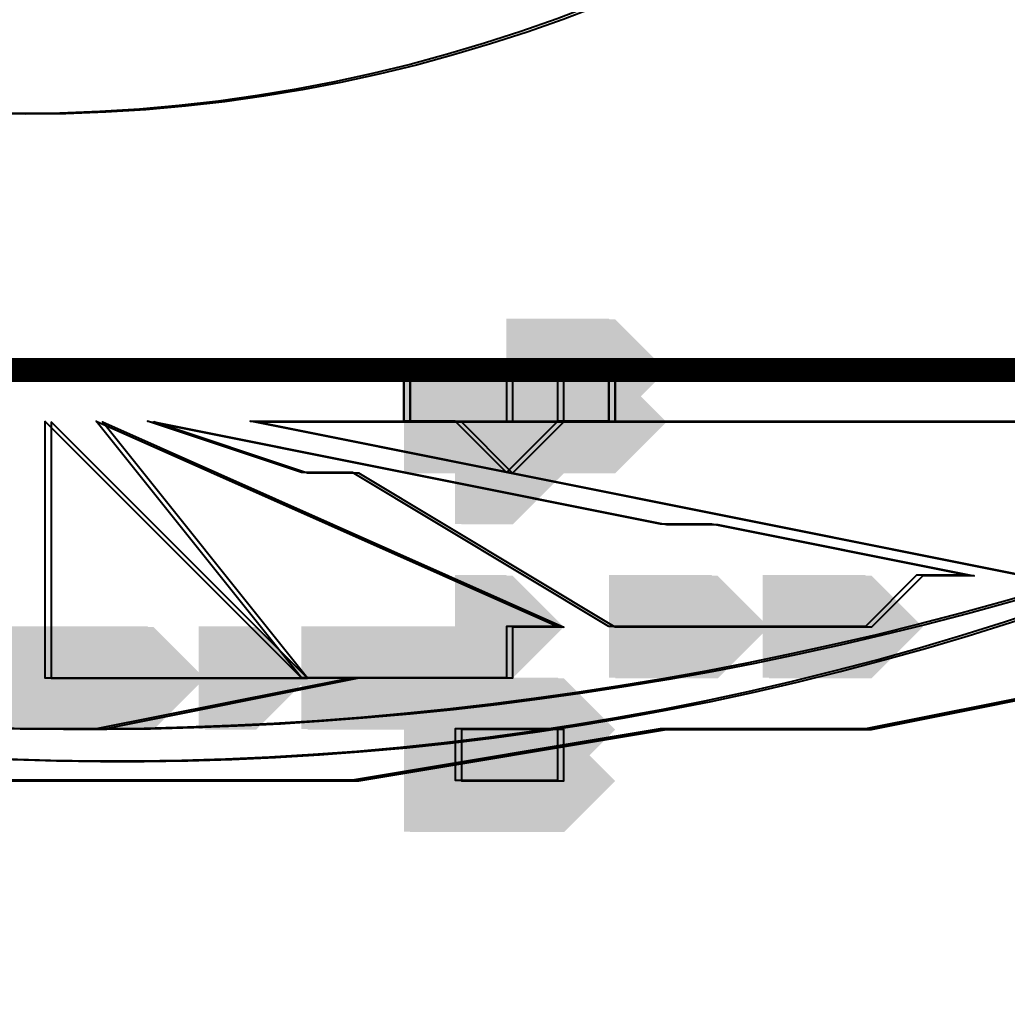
# Model space of a CAD drawing. Header units: millimetres. Extents: x -8689834 to 9419935, y -370377 to 166066.
# Drawn here: x -203817.3 to -203735.8, y 95892.4 to 95973.6 of the extents above; entities that cross this region are included whole.
import ezdxf
from ezdxf import colors
from ezdxf.entities.mleader import LeaderData, LeaderLine
from ezdxf.math import Vec2, Vec3

# ---------------------------------------------------------------- set-up
doc = ezdxf.new("R2010")
doc.units = ezdxf.units.MM
doc.header["$MEASUREMENT"] = 0
doc.layers.get('0').update_dxf_attribs({"color": 250, "lineweight": 9})
doc.layers.add('АР_Отметки', color=250, linetype='Continuous', lineweight=15)
doc.layers.add('ТХ_обор_бытовое', color=14, linetype='Continuous')
doc.styles.add('ISOCPEUR', font='isocpeur.ttf', dxfattribs={"width": 0.7})

# ---------------------------------------------------------------- blocks, each defined once
blk = doc.blocks.new('_DotSmall')
at = {"color": 0, "linetype": 'ByBlock', "const_width": 0.5}
blk.add_lwpolyline([(-0.0625, 0, 1), (0.0625, 0, 1)], format="xyb", close=True, dxfattribs=at)
blk = doc.blocks.new('У300')
at = {"layer": 'ТХ_обор_бытовое', "transparency": 33554559}
for points in [[(-230567.395, 67307.711), (-230571.628, 67307.711), (-230571.628, 67303.478), (-230567.395, 67299.244), (-230563.161, 67303.478), (-230563.161, 67307.711)], [(-230567.446, 67307.201), (-230571.679, 67307.201), (-230571.679, 67302.967), (-230567.446, 67298.734), (-230563.212, 67302.967), (-230563.212, 67307.201)], [(-230567.395, 67303.478), (-230571.628, 67303.478), (-230571.628, 67299.244), (-230567.395, 67295.011), (-230563.161, 67299.244), (-230563.161, 67303.478)], [(-230567.395, 67303.478), (-230571.628, 67303.478), (-230571.628, 67299.244), (-230567.395, 67295.011), (-230563.161, 67299.244), (-230563.161, 67303.478)], [(-230567.446, 67302.967), (-230571.679, 67302.967), (-230571.679, 67298.734), (-230567.446, 67294.501), (-230563.212, 67298.734), (-230563.212, 67302.967)], [(-230567.446, 67302.967), (-230571.679, 67302.967), (-230571.679, 67298.734), (-230567.446, 67294.501), (-230563.212, 67298.734), (-230563.212, 67302.967)], [(-230567.395, 67299.244), (-230571.628, 67299.244), (-230571.628, 67295.011), (-230567.395, 67290.778), (-230563.161, 67295.011), (-230563.161, 67299.244)], [(-230567.395, 67299.244), (-230571.628, 67299.244), (-230571.628, 67295.011), (-230567.395, 67290.778), (-230563.161, 67295.011), (-230563.161, 67299.244)], [(-230567.395, 67299.244), (-230571.628, 67299.244), (-230571.628, 67295.011), (-230567.395, 67290.778), (-230563.161, 67295.011), (-230563.161, 67299.244)], [(-230567.395, 67299.244), (-230571.628, 67299.244), (-230571.628, 67295.011), (-230567.395, 67290.778), (-230563.161, 67295.011), (-230563.161, 67299.244)], [(-230567.446, 67298.734), (-230571.679, 67298.734), (-230571.679, 67294.501), (-230567.446, 67290.267), (-230563.212, 67294.501), (-230563.212, 67298.734)], [(-230567.446, 67298.734), (-230571.679, 67298.734), (-230571.679, 67294.501), (-230567.446, 67290.267), (-230563.212, 67294.501), (-230563.212, 67298.734)], [(-230567.446, 67298.734), (-230571.679, 67298.734), (-230571.679, 67294.501), (-230567.446, 67290.267), (-230563.212, 67294.501), (-230563.212, 67298.734)], [(-230567.446, 67298.734), (-230571.679, 67298.734), (-230571.679, 67294.501), (-230567.446, 67290.267), (-230563.212, 67294.501), (-230563.212, 67298.734)], [(-230567.446, 67290.267), (-230571.679, 67290.267), (-230571.679, 67286.034), (-230567.446, 67281.8), (-230563.212, 67286.034), (-230563.212, 67290.267)], [(-230567.395, 67290.778), (-230571.628, 67290.778), (-230571.628, 67286.544), (-230567.395, 67282.311), (-230563.161, 67286.544), (-230563.161, 67290.778)], [(-230567.395, 67282.311), (-230571.628, 67282.311), (-230571.628, 67278.078), (-230567.395, 67273.844), (-230563.161, 67278.078), (-230563.161, 67282.311)], [(-230567.395, 67282.311), (-230571.628, 67282.311), (-230571.628, 67278.078), (-230567.395, 67273.844), (-230563.161, 67278.078), (-230563.161, 67282.311)], [(-230567.446, 67281.8), (-230571.679, 67281.8), (-230571.679, 67277.567), (-230567.446, 67273.334), (-230563.212, 67277.567), (-230563.212, 67281.8)], [(-230567.446, 67281.8), (-230571.679, 67281.8), (-230571.679, 67277.567), (-230567.446, 67273.334), (-230563.212, 67277.567), (-230563.212, 67281.8)], [(-230567.395, 67278.078), (-230571.628, 67278.078), (-230571.628, 67273.844), (-230567.395, 67269.611), (-230563.161, 67273.844), (-230563.161, 67278.078)], [(-230567.446, 67277.567), (-230571.679, 67277.567), (-230571.679, 67273.334), (-230567.446, 67269.1), (-230563.212, 67273.334), (-230563.212, 67277.567)], [(-230575.913, 67273.334), (-230580.146, 67273.334), (-230580.146, 67269.1), (-230575.913, 67264.867), (-230571.679, 67269.1), (-230571.679, 67273.334)], [(-230575.913, 67273.334), (-230580.146, 67273.334), (-230580.146, 67269.1), (-230575.913, 67264.867), (-230571.679, 67269.1), (-230571.679, 67273.334)], [(-230575.861, 67273.844), (-230580.095, 67273.844), (-230580.095, 67269.611), (-230575.861, 67265.378), (-230571.628, 67269.611), (-230571.628, 67273.844)], [(-230575.861, 67273.844), (-230580.095, 67273.844), (-230580.095, 67269.611), (-230575.861, 67265.378), (-230571.628, 67269.611), (-230571.628, 67273.844)], [(-230567.446, 67273.334), (-230571.679, 67273.334), (-230571.679, 67269.1), (-230567.446, 67264.867), (-230563.212, 67269.1), (-230563.212, 67273.334)], [(-230567.395, 67273.844), (-230571.628, 67273.844), (-230571.628, 67269.611), (-230567.395, 67265.378), (-230563.161, 67269.611), (-230563.161, 67273.844)], [(-230546.279, 67273.334), (-230550.512, 67273.334), (-230550.512, 67269.1), (-230546.279, 67264.867), (-230542.046, 67269.1), (-230542.046, 67273.334)], [(-230546.279, 67273.334), (-230550.512, 67273.334), (-230550.512, 67269.1), (-230546.279, 67264.867), (-230542.046, 67269.1), (-230542.046, 67273.334)], [(-230546.279, 67273.334), (-230550.512, 67273.334), (-230550.512, 67269.1), (-230546.279, 67264.867), (-230542.046, 67269.1), (-230542.046, 67273.334)], [(-230546.279, 67273.334), (-230550.512, 67273.334), (-230550.512, 67269.1), (-230546.279, 67264.867), (-230542.046, 67269.1), (-230542.046, 67273.334)], [(-230546.228, 67273.844), (-230550.461, 67273.844), (-230550.461, 67269.611), (-230546.228, 67265.378), (-230541.994, 67269.611), (-230541.994, 67273.844)], [(-230546.228, 67273.844), (-230550.461, 67273.844), (-230550.461, 67269.611), (-230546.228, 67265.378), (-230541.994, 67269.611), (-230541.994, 67273.844)], [(-230546.228, 67273.844), (-230550.461, 67273.844), (-230550.461, 67269.611), (-230546.228, 67265.378), (-230541.994, 67269.611), (-230541.994, 67273.844)], [(-230546.228, 67273.844), (-230550.461, 67273.844), (-230550.461, 67269.611), (-230546.228, 67265.378), (-230541.994, 67269.611), (-230541.994, 67273.844)], [(-230575.913, 67269.1), (-230580.146, 67269.1), (-230580.146, 67264.867), (-230575.913, 67260.634), (-230571.679, 67264.867), (-230571.679, 67269.1)], [(-230575.913, 67269.1), (-230580.146, 67269.1), (-230580.146, 67264.867), (-230575.913, 67260.634), (-230571.679, 67264.867), (-230571.679, 67269.1)], [(-230575.913, 67269.1), (-230580.146, 67269.1), (-230580.146, 67264.867), (-230575.913, 67260.634), (-230571.679, 67264.867), (-230571.679, 67269.1)], [(-230575.913, 67269.1), (-230580.146, 67269.1), (-230580.146, 67264.867), (-230575.913, 67260.634), (-230571.679, 67264.867), (-230571.679, 67269.1)], [(-230575.913, 67269.1), (-230580.146, 67269.1), (-230580.146, 67264.867), (-230575.913, 67260.634), (-230571.679, 67264.867), (-230571.679, 67269.1)], [(-230575.913, 67269.1), (-230580.146, 67269.1), (-230580.146, 67264.867), (-230575.913, 67260.634), (-230571.679, 67264.867), (-230571.679, 67269.1)], [(-230575.913, 67269.1), (-230580.146, 67269.1), (-230580.146, 67264.867), (-230575.913, 67260.634), (-230571.679, 67264.867), (-230571.679, 67269.1)], [(-230575.913, 67269.1), (-230580.146, 67269.1), (-230580.146, 67264.867), (-230575.913, 67260.634), (-230571.679, 67264.867), (-230571.679, 67269.1)], [(-230575.913, 67269.1), (-230580.146, 67269.1), (-230580.146, 67264.867), (-230575.913, 67260.634), (-230571.679, 67264.867), (-230571.679, 67269.1)], [(-230575.861, 67269.611), (-230580.095, 67269.611), (-230580.095, 67265.378), (-230575.861, 67261.144), (-230571.628, 67265.378), (-230571.628, 67269.611)], [(-230575.861, 67269.611), (-230580.095, 67269.611), (-230580.095, 67265.378), (-230575.861, 67261.144), (-230571.628, 67265.378), (-230571.628, 67269.611)], [(-230575.861, 67269.611), (-230580.095, 67269.611), (-230580.095, 67265.378), (-230575.861, 67261.144), (-230571.628, 67265.378), (-230571.628, 67269.611)], [(-230575.861, 67269.611), (-230580.095, 67269.611), (-230580.095, 67265.378), (-230575.861, 67261.144), (-230571.628, 67265.378), (-230571.628, 67269.611)], [(-230575.861, 67269.611), (-230580.095, 67269.611), (-230580.095, 67265.378), (-230575.861, 67261.144), (-230571.628, 67265.378), (-230571.628, 67269.611)], [(-230575.861, 67269.611), (-230580.095, 67269.611), (-230580.095, 67265.378), (-230575.861, 67261.144), (-230571.628, 67265.378), (-230571.628, 67269.611)], [(-230575.861, 67269.611), (-230580.095, 67269.611), (-230580.095, 67265.378), (-230575.861, 67261.144), (-230571.628, 67265.378), (-230571.628, 67269.611)], [(-230575.861, 67269.611), (-230580.095, 67269.611), (-230580.095, 67265.378), (-230575.861, 67261.144), (-230571.628, 67265.378), (-230571.628, 67269.611)], [(-230575.861, 67269.611), (-230580.095, 67269.611), (-230580.095, 67265.378), (-230575.861, 67261.144), (-230571.628, 67265.378), (-230571.628, 67269.611)], [(-230571.679, 67269.1), (-230575.913, 67269.1), (-230575.913, 67264.867), (-230571.679, 67260.634), (-230567.446, 67264.867), (-230567.446, 67269.1)], [(-230571.679, 67269.1), (-230575.913, 67269.1), (-230575.913, 67264.867), (-230571.679, 67260.634), (-230567.446, 67264.867), (-230567.446, 67269.1)], [(-230571.679, 67269.1), (-230575.913, 67269.1), (-230575.913, 67264.867), (-230571.679, 67260.634), (-230567.446, 67264.867), (-230567.446, 67269.1)], [(-230571.679, 67269.1), (-230575.913, 67269.1), (-230575.913, 67264.867), (-230571.679, 67260.634), (-230567.446, 67264.867), (-230567.446, 67269.1)], [(-230571.679, 67269.1), (-230575.913, 67269.1), (-230575.913, 67264.867), (-230571.679, 67260.634), (-230567.446, 67264.867), (-230567.446, 67269.1)], [(-230571.679, 67269.1), (-230575.913, 67269.1), (-230575.913, 67264.867), (-230571.679, 67260.634), (-230567.446, 67264.867), (-230567.446, 67269.1)], [(-230571.679, 67269.1), (-230575.913, 67269.1), (-230575.913, 67264.867), (-230571.679, 67260.634), (-230567.446, 67264.867), (-230567.446, 67269.1)], [(-230571.679, 67269.1), (-230575.913, 67269.1), (-230575.913, 67264.867), (-230571.679, 67260.634), (-230567.446, 67264.867), (-230567.446, 67269.1)], [(-230571.679, 67269.1), (-230575.913, 67269.1), (-230575.913, 67264.867), (-230571.679, 67260.634), (-230567.446, 67264.867), (-230567.446, 67269.1)], [(-230571.628, 67269.611), (-230575.861, 67269.611), (-230575.861, 67265.378), (-230571.628, 67261.144), (-230567.395, 67265.378), (-230567.395, 67269.611)], [(-230571.628, 67269.611), (-230575.861, 67269.611), (-230575.861, 67265.378), (-230571.628, 67261.144), (-230567.395, 67265.378), (-230567.395, 67269.611)], [(-230571.628, 67269.611), (-230575.861, 67269.611), (-230575.861, 67265.378), (-230571.628, 67261.144), (-230567.395, 67265.378), (-230567.395, 67269.611)], [(-230571.628, 67269.611), (-230575.861, 67269.611), (-230575.861, 67265.378), (-230571.628, 67261.144), (-230567.395, 67265.378), (-230567.395, 67269.611)], [(-230571.628, 67269.611), (-230575.861, 67269.611), (-230575.861, 67265.378), (-230571.628, 67261.144), (-230567.395, 67265.378), (-230567.395, 67269.611)], [(-230571.628, 67269.611), (-230575.861, 67269.611), (-230575.861, 67265.378), (-230571.628, 67261.144), (-230567.395, 67265.378), (-230567.395, 67269.611)], [(-230571.628, 67269.611), (-230575.861, 67269.611), (-230575.861, 67265.378), (-230571.628, 67261.144), (-230567.395, 67265.378), (-230567.395, 67269.611)], [(-230571.628, 67269.611), (-230575.861, 67269.611), (-230575.861, 67265.378), (-230571.628, 67261.144), (-230567.395, 67265.378), (-230567.395, 67269.611)], [(-230571.628, 67269.611), (-230575.861, 67269.611), (-230575.861, 67265.378), (-230571.628, 67261.144), (-230567.395, 67265.378), (-230567.395, 67269.611)], [(-230563.212, 67269.1), (-230567.446, 67269.1), (-230567.446, 67264.867), (-230563.212, 67260.634), (-230558.979, 67264.867), (-230558.979, 67269.1)], [(-230563.161, 67269.611), (-230567.395, 67269.611), (-230567.395, 67265.378), (-230563.161, 67261.144), (-230558.928, 67265.378), (-230558.928, 67269.611)], [(-230550.512, 67269.1), (-230554.746, 67269.1), (-230554.746, 67264.867), (-230550.512, 67260.634), (-230546.279, 67264.867), (-230546.279, 67269.1)], [(-230550.512, 67269.1), (-230554.746, 67269.1), (-230554.746, 67264.867), (-230550.512, 67260.634), (-230546.279, 67264.867), (-230546.279, 67269.1)], [(-230550.461, 67269.611), (-230554.695, 67269.611), (-230554.695, 67265.378), (-230550.461, 67261.144), (-230546.228, 67265.378), (-230546.228, 67269.611)], [(-230550.461, 67269.611), (-230554.695, 67269.611), (-230554.695, 67265.378), (-230550.461, 67261.144), (-230546.228, 67265.378), (-230546.228, 67269.611)], [(-230546.279, 67269.1), (-230550.512, 67269.1), (-230550.512, 67264.867), (-230546.279, 67260.634), (-230542.046, 67264.867), (-230542.046, 67269.1)], [(-230546.279, 67269.1), (-230550.512, 67269.1), (-230550.512, 67264.867), (-230546.279, 67260.634), (-230542.046, 67264.867), (-230542.046, 67269.1)], [(-230546.228, 67269.611), (-230550.461, 67269.611), (-230550.461, 67265.378), (-230546.228, 67261.144), (-230541.994, 67265.378), (-230541.994, 67269.611)], [(-230546.228, 67269.611), (-230550.461, 67269.611), (-230550.461, 67265.378), (-230546.228, 67261.144), (-230541.994, 67265.378), (-230541.994, 67269.611)], [(-230575.861, 67265.378), (-230580.095, 67265.378), (-230580.095, 67261.144), (-230575.861, 67256.911), (-230571.628, 67261.144), (-230571.628, 67265.378)], [(-230575.861, 67265.378), (-230580.095, 67265.378), (-230580.095, 67261.144), (-230575.861, 67256.911), (-230571.628, 67261.144), (-230571.628, 67265.378)], [(-230575.861, 67265.378), (-230580.095, 67265.378), (-230580.095, 67261.144), (-230575.861, 67256.911), (-230571.628, 67261.144), (-230571.628, 67265.378)], [(-230575.861, 67265.378), (-230580.095, 67265.378), (-230580.095, 67261.144), (-230575.861, 67256.911), (-230571.628, 67261.144), (-230571.628, 67265.378)], [(-230575.861, 67265.378), (-230580.095, 67265.378), (-230580.095, 67261.144), (-230575.861, 67256.911), (-230571.628, 67261.144), (-230571.628, 67265.378)], [(-230571.628, 67265.378), (-230575.861, 67265.378), (-230575.861, 67261.144), (-230571.628, 67256.911), (-230567.395, 67261.144), (-230567.395, 67265.378)], [(-230571.628, 67265.378), (-230575.861, 67265.378), (-230575.861, 67261.144), (-230571.628, 67256.911), (-230567.395, 67261.144), (-230567.395, 67265.378)], [(-230571.628, 67265.378), (-230575.861, 67265.378), (-230575.861, 67261.144), (-230571.628, 67256.911), (-230567.395, 67261.144), (-230567.395, 67265.378)], [(-230546.228, 67265.378), (-230550.461, 67265.378), (-230550.461, 67261.144), (-230546.228, 67256.911), (-230541.994, 67261.144), (-230541.994, 67265.378)], [(-230546.228, 67265.378), (-230550.461, 67265.378), (-230550.461, 67261.144), (-230546.228, 67256.911), (-230541.994, 67261.144), (-230541.994, 67265.378)], [(-230541.994, 67265.378), (-230546.228, 67265.378), (-230546.228, 67261.144), (-230541.994, 67256.911), (-230537.761, 67261.144), (-230537.761, 67265.378)], [(-230575.913, 67264.867), (-230580.146, 67264.867), (-230580.146, 67260.634), (-230575.913, 67256.4), (-230571.679, 67260.634), (-230571.679, 67264.867)], [(-230575.913, 67264.867), (-230580.146, 67264.867), (-230580.146, 67260.634), (-230575.913, 67256.4), (-230571.679, 67260.634), (-230571.679, 67264.867)], [(-230575.913, 67264.867), (-230580.146, 67264.867), (-230580.146, 67260.634), (-230575.913, 67256.4), (-230571.679, 67260.634), (-230571.679, 67264.867)], [(-230575.913, 67264.867), (-230580.146, 67264.867), (-230580.146, 67260.634), (-230575.913, 67256.4), (-230571.679, 67260.634), (-230571.679, 67264.867)], [(-230575.913, 67264.867), (-230580.146, 67264.867), (-230580.146, 67260.634), (-230575.913, 67256.4), (-230571.679, 67260.634), (-230571.679, 67264.867)], [(-230571.679, 67264.867), (-230575.913, 67264.867), (-230575.913, 67260.634), (-230571.679, 67256.4), (-230567.446, 67260.634), (-230567.446, 67264.867)], [(-230571.679, 67264.867), (-230575.913, 67264.867), (-230575.913, 67260.634), (-230571.679, 67256.4), (-230567.446, 67260.634), (-230567.446, 67264.867)], [(-230571.679, 67264.867), (-230575.913, 67264.867), (-230575.913, 67260.634), (-230571.679, 67256.4), (-230567.446, 67260.634), (-230567.446, 67264.867)], [(-230546.279, 67264.867), (-230550.512, 67264.867), (-230550.512, 67260.634), (-230546.279, 67256.4), (-230542.046, 67260.634), (-230542.046, 67264.867)], [(-230546.279, 67264.867), (-230550.512, 67264.867), (-230550.512, 67260.634), (-230546.279, 67256.4), (-230542.046, 67260.634), (-230542.046, 67264.867)], [(-230542.046, 67264.867), (-230546.279, 67264.867), (-230546.279, 67260.634), (-230542.046, 67256.4), (-230537.812, 67260.634), (-230537.812, 67264.867)], [(-230546.228, 67261.144), (-230550.461, 67261.144), (-230550.461, 67256.911), (-230546.228, 67252.678), (-230541.994, 67256.911), (-230541.994, 67261.144)], [(-230546.228, 67261.144), (-230550.461, 67261.144), (-230550.461, 67256.911), (-230546.228, 67252.678), (-230541.994, 67256.911), (-230541.994, 67261.144)], [(-230541.994, 67261.144), (-230546.228, 67261.144), (-230546.228, 67256.911), (-230541.994, 67252.678), (-230537.761, 67256.911), (-230537.761, 67261.144)], [(-230541.994, 67261.144), (-230546.228, 67261.144), (-230546.228, 67256.911), (-230541.994, 67252.678), (-230537.761, 67256.911), (-230537.761, 67261.144)], [(-230546.279, 67260.634), (-230550.512, 67260.634), (-230550.512, 67256.4), (-230546.279, 67252.167), (-230542.046, 67256.4), (-230542.046, 67260.634)], [(-230546.279, 67260.634), (-230550.512, 67260.634), (-230550.512, 67256.4), (-230546.279, 67252.167), (-230542.046, 67256.4), (-230542.046, 67260.634)], [(-230542.046, 67260.634), (-230546.279, 67260.634), (-230546.279, 67256.4), (-230542.046, 67252.167), (-230537.812, 67256.4), (-230537.812, 67260.634)], [(-230542.046, 67260.634), (-230546.279, 67260.634), (-230546.279, 67256.4), (-230542.046, 67252.167), (-230537.812, 67256.4), (-230537.812, 67260.634)], [(-230563.161, 67256.911), (-230567.395, 67256.911), (-230567.395, 67252.678), (-230563.161, 67248.444), (-230558.928, 67252.678), (-230558.928, 67256.911)], [(-230563.212, 67256.4), (-230567.446, 67256.4), (-230567.446, 67252.167), (-230563.212, 67247.934), (-230558.979, 67252.167), (-230558.979, 67256.4)], [(-230563.161, 67252.678), (-230567.395, 67252.678), (-230567.395, 67248.444), (-230563.161, 67244.211), (-230558.928, 67248.444), (-230558.928, 67252.678)], [(-230563.212, 67252.167), (-230567.446, 67252.167), (-230567.446, 67247.934), (-230563.212, 67243.7), (-230558.979, 67247.934), (-230558.979, 67252.167)], [(-230563.212, 67243.7), (-230567.446, 67243.7), (-230567.446, 67239.467), (-230563.212, 67235.233), (-230558.979, 67239.467), (-230558.979, 67243.7)], [(-230563.161, 67244.211), (-230567.395, 67244.211), (-230567.395, 67239.977), (-230563.161, 67235.744), (-230558.928, 67239.977), (-230558.928, 67244.211)], [(-230563.161, 67239.977), (-230567.395, 67239.977), (-230567.395, 67235.744), (-230563.161, 67231.511), (-230558.928, 67235.744), (-230558.928, 67239.977)], [(-230563.212, 67239.467), (-230567.446, 67239.467), (-230567.446, 67235.233), (-230563.212, 67231), (-230558.979, 67235.233), (-230558.979, 67239.467)]]:
    blk.add_hatch(color=256, dxfattribs=at).paths.add_polyline_path(points)
at = {"layer": 'ТХ_обор_бытовое', "const_width": 2}
blk.add_lwpolyline([(-230216.026, 67468.579), (-230216.026, 67142.61), (-230541.994, 67142.61), (-230541.994, 67468.579)], close=True, dxfattribs=at)
at = {"layer": 'ТХ_обор_бытовое'}
for points in [[(-230550.461, 67184.944), (-230554.695, 67193.41), (-230563.161, 67201.877), (-230567.395, 67214.577), (-230571.628, 67235.744), (-230571.628, 67252.678), (-230575.861, 67278.078), (-230575.861, 67299.244), (-230575.861, 67324.645), (-230575.861, 67345.811), (-230571.628, 67366.978), (-230567.395, 67383.912), (-230563.161, 67400.845)], [(-230563.161, 67400.845), (-230567.395, 67383.912), (-230571.628, 67366.978), (-230575.861, 67345.811), (-230575.861, 67324.645), (-230575.861, 67299.244), (-230575.861, 67278.078), (-230571.628, 67252.678), (-230571.628, 67235.744), (-230567.395, 67214.577)], [(-230567.395, 67214.577), (-230571.628, 67235.744), (-230571.628, 67252.678), (-230575.861, 67278.078), (-230575.861, 67299.244), (-230575.861, 67324.645), (-230575.861, 67345.811), (-230571.628, 67366.978), (-230567.395, 67383.912), (-230563.161, 67400.845)], [(-230571.628, 67366.978), (-230575.861, 67345.811), (-230575.861, 67324.645), (-230575.861, 67299.244), (-230575.861, 67278.078)], [(-230567.395, 67278.078), (-230571.628, 67299.244)], [(-230541.994, 67265.378), (-230546.228, 67265.378), (-230546.228, 67261.144), (-230541.994, 67261.144)]]:
    blk.add_lwpolyline(points, dxfattribs=at)
at = {"layer": 'ТХ_обор_бытовое', "elevation": -0.565}
for points in [[(-230550.512, 67184.433), (-230554.746, 67192.9), (-230563.212, 67201.367), (-230567.446, 67214.067), (-230571.679, 67235.233), (-230571.679, 67252.167), (-230575.913, 67277.567), (-230575.913, 67298.734), (-230575.913, 67324.134), (-230575.913, 67345.301), (-230571.679, 67366.468), (-230567.446, 67383.401), (-230563.212, 67400.335)], [(-230563.212, 67400.335), (-230567.446, 67383.401), (-230571.679, 67366.468), (-230575.913, 67345.301), (-230575.913, 67324.134), (-230575.913, 67298.734), (-230575.913, 67277.567), (-230571.679, 67252.167), (-230571.679, 67235.233), (-230567.446, 67214.067)], [(-230567.446, 67214.067), (-230571.679, 67235.233), (-230571.679, 67252.167), (-230575.913, 67277.567), (-230575.913, 67298.734), (-230575.913, 67324.134), (-230575.913, 67345.301), (-230571.679, 67366.468), (-230567.446, 67383.401), (-230563.212, 67400.335)], [(-230571.679, 67366.468), (-230575.913, 67345.301), (-230575.913, 67324.134), (-230575.913, 67298.734), (-230575.913, 67277.567)], [(-230567.446, 67277.567), (-230571.679, 67298.734)], [(-230542.046, 67264.867), (-230546.279, 67264.867), (-230546.279, 67260.634), (-230542.046, 67260.634)]]:
    blk.add_lwpolyline(points, dxfattribs=at)
at = {"layer": 'ТХ_обор_бытовое'}
blk.add_lwpolyline([(-230546.228, 67417.779), (-230541.994, 67417.779, 0.248454), (-230550.461, 67193.41, -0.207133)], format="xyb", close=True, dxfattribs=at)
at = {"layer": 'ТХ_обор_бытовое', "elevation": -0.565}
blk.add_lwpolyline([(-230546.279, 67417.268), (-230542.046, 67417.268, 0.248454), (-230550.512, 67192.9, -0.207133)], format="xyb", close=True, dxfattribs=at)
at = {"layer": 'ТХ_обор_бытовое'}
for points in [[(-230546.228, 67303.478), (-230567.395, 67303.478), (-230567.395, 67299.244), (-230567.395, 67295.011), (-230567.395, 67290.778), (-230567.395, 67286.544), (-230567.395, 67282.311)], [(-230567.395, 67269.611), (-230567.395, 67273.844), (-230567.395, 67278.078), (-230567.395, 67282.311), (-230546.228, 67299.244), (-230563.161, 67261.144), (-230563.161, 67265.378), (-230567.395, 67265.378)], [(-230563.161, 67256.911), (-230550.461, 67278.078), (-230550.461, 67282.311), (-230546.228, 67295.011), (-230554.695, 67252.678), (-230554.695, 67248.444), (-230558.928, 67227.277), (-230558.928, 67231.511), (-230563.161, 67235.744), (-230563.161, 67239.977), (-230563.161, 67244.211), (-230563.161, 67248.444), (-230563.161, 67252.678)], [(-230546.228, 67193.41), (-230546.228, 67197.644), (-230550.461, 67201.877), (-230554.695, 67206.111), (-230554.695, 67210.344), (-230558.928, 67214.577), (-230558.928, 67218.811), (-230558.928, 67223.044), (-230546.228, 67286.544)], [(-230541.994, 67256.911), (-230546.228, 67256.911), (-230546.228, 67261.144), (-230550.461, 67265.378), (-230546.228, 67269.611), (-230546.228, 67273.844), (-230541.994, 67273.844), (-230546.228, 67273.844), (-230546.228, 67269.611), (-230550.461, 67265.378), (-230546.228, 67261.144), (-230546.228, 67256.911)], [(-230571.628, 67265.378), (-230571.628, 67269.611), (-230575.861, 67269.611), (-230575.861, 67265.378), (-230575.861, 67261.144), (-230571.628, 67261.144)]]:
    blk.add_lwpolyline(points, close=True, dxfattribs=at)
at = {"layer": 'ТХ_обор_бытовое', "elevation": -0.565}
for points in [[(-230546.279, 67302.967), (-230567.446, 67302.967), (-230567.446, 67298.734), (-230567.446, 67294.501), (-230567.446, 67290.267), (-230567.446, 67286.034), (-230567.446, 67281.8)], [(-230567.446, 67269.1), (-230567.446, 67273.334), (-230567.446, 67277.567), (-230567.446, 67281.8), (-230546.279, 67298.734), (-230563.212, 67260.634), (-230563.212, 67264.867), (-230567.446, 67264.867)], [(-230563.212, 67256.4), (-230550.512, 67277.567), (-230550.512, 67281.8), (-230546.279, 67294.501), (-230554.746, 67252.167), (-230554.746, 67247.934), (-230558.979, 67226.767), (-230558.979, 67231), (-230563.212, 67235.233), (-230563.212, 67239.467), (-230563.212, 67243.7), (-230563.212, 67247.934), (-230563.212, 67252.167)], [(-230546.279, 67192.9), (-230546.279, 67197.133), (-230550.512, 67201.367), (-230554.746, 67205.6), (-230554.746, 67209.833), (-230558.979, 67214.067), (-230558.979, 67218.3), (-230558.979, 67222.533), (-230546.279, 67286.034)], [(-230542.046, 67256.4), (-230546.279, 67256.4), (-230546.279, 67260.634), (-230550.512, 67264.867), (-230546.279, 67269.1), (-230546.279, 67273.334), (-230542.046, 67273.334), (-230546.279, 67273.334), (-230546.279, 67269.1), (-230550.512, 67264.867), (-230546.279, 67260.634), (-230546.279, 67256.4)], [(-230571.679, 67264.867), (-230571.679, 67269.1), (-230575.913, 67269.1), (-230575.913, 67264.867), (-230575.913, 67260.634), (-230571.679, 67260.634)]]:
    blk.add_lwpolyline(points, close=True, dxfattribs=at)
at = {"layer": 'ТХ_обор_бытовое'}
for centre in [(-230391.71, 67305.595), (-230391.71, 67305.595), (-230391.761, 67305.084, -0.565), (-230391.761, 67305.084, -0.565)]:
    blk.add_circle(centre, 129.117, dxfattribs=at)

msp = doc.modelspace()

# ---------------------------------------------------------------- block references
at = {"layer": 'ТХ_обор_бытовое', "color": 7, "rotation": 90}
msp.add_blockref('У300', (-136511.728, 326486.708), dxfattribs=at)

# ---------------------------------------------------------------- leaders
at = {"layer": 'АР_Отметки', "color": 7}
ml = msp.add_multileader_mtext('Standard', dxfattribs=at)
ml.set_content('-0,125', color=7, style='ISOCPEUR')
ml.set_leader_properties(color=256, linetype='Continuous', lineweight=-1)
ml.set_arrow_properties(name='DOTSMALL')
ml.build(insert=Vec2(0, 0))
ml.multileader.update_dxf_attribs({"has_text_frame": 1, "text_left_attachment_type": 4, "text_right_attachment_type": 4, "dogleg_length": 100, "arrow_head_size": 180})
ctx = ml.context
ctx.base_point, ctx.char_height, ctx.arrow_head_size, ctx.landing_gap_size, ctx.plane_origin = Vec3(-204881.228, 122200.446), 250, 180, 50, Vec3(-207042.44, 121251.697)
ctx.left_attachment, ctx.right_attachment = 4, 4
notes = []
notes.append((ctx, [(0, (0, 0, 0), (0, 0), (1, 0), 1, [])]))
ctx.mtext.insert, ctx.mtext.width, ctx.mtext.line_spacing_style, ctx.mtext.flow_direction = Vec3(-204831.228, 122533.78), 852.69703, 2, 5
ml = msp.add_multileader_mtext('Standard', dxfattribs=at)
ml.set_content('{\\W0.8;-2,730}', color=7, style='ISOCPEUR')
ml.set_leader_properties(color=256, linetype='Continuous', lineweight=-1)
ml.set_arrow_properties(name='DOTSMALL')
ml.build(insert=Vec2(0, 0))
ml.multileader.update_dxf_attribs({"has_text_frame": 1, "text_left_attachment_type": 4, "text_right_attachment_type": 4, "dogleg_length": 100, "arrow_head_size": 180})
ctx = ml.context
ctx.base_point, ctx.char_height, ctx.arrow_head_size, ctx.landing_gap_size, ctx.plane_origin = Vec3(-314791.321, 121809.018, 0), 250, 180, 50, Vec3(-319449.83, 117956.711, 0)
ctx.left_attachment, ctx.right_attachment = 4, 4
notes.append((ctx, [(0, (0, 0, 0), (0, 0), (1, 0), 1, [])]))
ctx.mtext.insert, ctx.mtext.width, ctx.mtext.defined_height, ctx.mtext.line_spacing_style, ctx.mtext.flow_direction = Vec3(-314741.321, 122142.352, 0), 769.98896, 343.888, 2, 5
ml = msp.add_multileader_mtext('Standard', dxfattribs=at)
ml.set_content('{\\W0.8;-2,430}', color=7, style='ISOCPEUR')
ml.set_leader_properties(color=256, linetype='Continuous', lineweight=-1)
ml.set_arrow_properties(name='DOTSMALL')
ml.build(insert=Vec2(0, 0))
ml.multileader.update_dxf_attribs({"has_text_frame": 1, "text_left_attachment_type": 4, "text_right_attachment_type": 4, "dogleg_length": 100, "arrow_head_size": 180})
ctx = ml.context
ctx.base_point, ctx.char_height, ctx.arrow_head_size, ctx.landing_gap_size, ctx.plane_origin = Vec3(-301002.247, 120038.585), 250, 180, 50, Vec3(-299949.553, 118383.411)
ctx.left_attachment, ctx.right_attachment = 4, 4
notes.append((ctx, [(0, (0, 0, 0), (0, 0), (1, 0), 1, [])]))
ctx.mtext.insert, ctx.mtext.width, ctx.mtext.line_spacing_style, ctx.mtext.flow_direction = Vec3(-300952.247, 120371.918), 852.69703, 2, 5
ml = msp.add_multileader_mtext('Standard', dxfattribs=at)
ml.set_content('{\\W0.8;-2,430}', color=7, style='ISOCPEUR')
ml.set_leader_properties(color=256, linetype='Continuous', lineweight=-1)
ml.set_arrow_properties(name='DOTSMALL')
ml.build(insert=Vec2(0, 0))
ml.multileader.update_dxf_attribs({"has_text_frame": 1, "text_left_attachment_type": 4, "text_right_attachment_type": 4, "dogleg_length": 100, "arrow_head_size": 180})
ctx = ml.context
ctx.base_point, ctx.char_height, ctx.arrow_head_size, ctx.landing_gap_size, ctx.plane_origin = Vec3(-336711.886, 117132.656), 250, 180, 50, Vec3(-335659.193, 115477.482)
ctx.left_attachment, ctx.right_attachment = 4, 4
notes.append((ctx, [(0, (0, 0, 0), (0, 0), (1, 0), 1, [])]))
ctx.mtext.insert, ctx.mtext.width, ctx.mtext.line_spacing_style, ctx.mtext.flow_direction = Vec3(-336661.886, 117465.989), 852.69703, 2, 5
ml = msp.add_multileader_mtext('Standard', dxfattribs=at)
ml.set_content('{\\W0.8;-2,480}', color=7, style='ISOCPEUR')
ml.set_leader_properties(color=256, linetype='Continuous', lineweight=-1)
ml.set_arrow_properties(name='DOTSMALL')
ml.build(insert=Vec2(0, 0))
ml.multileader.update_dxf_attribs({"has_text_frame": 1, "text_left_attachment_type": 4, "text_right_attachment_type": 4, "dogleg_length": 100, "arrow_head_size": 180})
ctx = ml.context
ctx.base_point, ctx.char_height, ctx.arrow_head_size, ctx.landing_gap_size, ctx.plane_origin = Vec3(-302447.532, 114255.076), 250, 180, 50, Vec3(-301394.839, 112599.903)
ctx.left_attachment, ctx.right_attachment = 4, 4
notes.append((ctx, [(0, (0, 0, 0), (0, 0), (1, 0), 1, [])]))
ctx.mtext.insert, ctx.mtext.width, ctx.mtext.line_spacing_style, ctx.mtext.flow_direction = Vec3(-302397.532, 114588.409), 852.69703, 2, 5
ml = msp.add_multileader_mtext('Standard', dxfattribs=at)
ml.set_content('-0,125', color=7, style='ISOCPEUR')
ml.set_leader_properties(color=256, linetype='Continuous', lineweight=-1)
ml.set_arrow_properties(name='DOTSMALL')
ml.build(insert=Vec2(0, 0))
ml.multileader.update_dxf_attribs({"has_text_frame": 1, "text_left_attachment_type": 4, "text_right_attachment_type": 4, "dogleg_length": 100, "arrow_head_size": 180})
ctx = ml.context
ctx.base_point, ctx.char_height, ctx.arrow_head_size, ctx.landing_gap_size, ctx.plane_origin = Vec3(-214195.042, 102847.822), 250, 180, 50, Vec3(-216356.255, 101899.073)
ctx.left_attachment, ctx.right_attachment = 4, 4
notes.append((ctx, [(0, (0, 0, 0), (0, 0), (1, 0), 1, [])]))
ctx.mtext.insert, ctx.mtext.width, ctx.mtext.line_spacing_style, ctx.mtext.flow_direction = Vec3(-214145.042, 103181.155), 852.69703, 2, 5
ml = msp.add_multileader_mtext('Standard', dxfattribs=at)
ml.set_content('-0,125', color=7, style='ISOCPEUR')
ml.set_leader_properties(color=256, linetype='Continuous', lineweight=-1)
ml.set_arrow_properties(name='DOTSMALL')
ml.build(insert=Vec2(0, 0))
ml.multileader.update_dxf_attribs({"has_text_frame": 1, "text_left_attachment_type": 4, "text_right_attachment_type": 4, "dogleg_length": 100, "arrow_head_size": 180})
ctx = ml.context
ctx.base_point, ctx.char_height, ctx.arrow_head_size, ctx.landing_gap_size, ctx.plane_origin = Vec3(-211620.182, 102847.822), 250, 180, 50, Vec3(-213781.394, 101899.073)
ctx.left_attachment, ctx.right_attachment = 4, 4
notes.append((ctx, [(0, (0, 0, 0), (0, 0), (1, 0), 1, [])]))
ctx.mtext.insert, ctx.mtext.width, ctx.mtext.line_spacing_style, ctx.mtext.flow_direction = Vec3(-211570.182, 103181.155), 852.69703, 2, 5
ml = msp.add_multileader_mtext('Standard', dxfattribs=at)
ml.set_content('{\\W0.8;-2,730}', color=7, style='ISOCPEUR')
ml.set_leader_properties(color=256, linetype='Continuous', lineweight=-1)
ml.set_arrow_properties(name='DOTSMALL')
ml.build(insert=Vec2(0, 0))
ml.multileader.update_dxf_attribs({"has_text_frame": 1, "text_left_attachment_type": 4, "text_right_attachment_type": 4, "dogleg_length": 100, "arrow_head_size": 180})
ctx = ml.context
ctx.base_point, ctx.char_height, ctx.arrow_head_size, ctx.landing_gap_size, ctx.plane_origin = Vec3(-346825.073, 101700.949), 250, 180, 50, Vec3(-346781.466, 100422.83)
ctx.left_attachment, ctx.right_attachment = 4, 4
notes.append((ctx, [(0, (0, 0, 0), (0, 0), (1, 0), 1, [])]))
ctx.mtext.insert, ctx.mtext.width, ctx.mtext.defined_height, ctx.mtext.line_spacing_style, ctx.mtext.flow_direction = Vec3(-346775.073, 102034.282), 769.98896, 343.888, 2, 5
ml = msp.add_multileader_mtext('Standard', dxfattribs=at)
ml.set_content('{\\W0.8;-2,780}', color=7, style='ISOCPEUR')
ml.set_leader_properties(color=256, linetype='Continuous', lineweight=-1)
ml.set_arrow_properties(name='DOTSMALL')
ml.build(insert=Vec2(0, 0))
ml.multileader.update_dxf_attribs({"has_text_frame": 1, "text_left_attachment_type": 4, "text_right_attachment_type": 4, "dogleg_length": 100, "arrow_head_size": 180})
ctx = ml.context
ctx.base_point, ctx.char_height, ctx.arrow_head_size, ctx.landing_gap_size, ctx.plane_origin = Vec3(-348571.087, 101311.404), 250, 180, 50, Vec3(-348527.481, 100033.285)
ctx.left_attachment, ctx.right_attachment = 4, 4
notes.append((ctx, [(0, (0, 0, 0), (0, 0), (1, 0), 1, [])]))
ctx.mtext.insert, ctx.mtext.width, ctx.mtext.defined_height, ctx.mtext.line_spacing_style, ctx.mtext.flow_direction = Vec3(-348521.087, 101644.737), 769.98896, 343.888, 2, 5
ml = msp.add_multileader_mtext('Standard', dxfattribs=at)
ml.set_content('-2,500', color=7, style='ISOCPEUR')
ml.set_leader_properties(color=256, linetype='Continuous', lineweight=-1)
ml.set_arrow_properties(name='DOTSMALL')
ml.build(insert=Vec2(0, 0))
ml.multileader.update_dxf_attribs({"has_text_frame": 1, "text_left_attachment_type": 4, "text_right_attachment_type": 4, "dogleg_length": 100, "arrow_head_size": 180})
ctx = ml.context
ctx.base_point, ctx.char_height, ctx.arrow_head_size, ctx.landing_gap_size, ctx.plane_origin = Vec3(-213646.346, 100785.797), 250, 180, 50, Vec3(-216011.707, 100009.038)
ctx.left_attachment, ctx.right_attachment = 4, 4
notes.append((ctx, [(0, (0, 0, 0), (0, 0), (1, 0), 1, [])]))
ctx.mtext.insert, ctx.mtext.width, ctx.mtext.line_spacing_style, ctx.mtext.flow_direction = Vec3(-213596.346, 101119.13), 852.69703, 2, 5
ml = msp.add_multileader_mtext('Standard', dxfattribs=at)
ml.set_content('-0,900', color=7, style='ISOCPEUR')
ml.set_leader_properties(color=256, linetype='Continuous', lineweight=-1)
ml.set_arrow_properties(name='DOTSMALL')
ml.build(insert=Vec2(0, 0))
ml.multileader.update_dxf_attribs({"has_text_frame": 1, "text_left_attachment_type": 4, "text_right_attachment_type": 4, "dogleg_length": 100, "arrow_head_size": 180})
ctx = ml.context
ctx.base_point, ctx.char_height, ctx.arrow_head_size, ctx.landing_gap_size, ctx.plane_origin = Vec3(-213627.24, 97413.786, 0), 250, 180, 50, Vec3(-215942.437, 96987.847, 0)
ctx.left_attachment, ctx.right_attachment = 4, 4
notes.append((ctx, [(0, (0, 0, 0), (0, 0), (1, 0), 1, [])]))
ctx.mtext.insert, ctx.mtext.width, ctx.mtext.line_spacing_style, ctx.mtext.flow_direction = Vec3(-213577.24, 97747.119, 0), 525.17689, 2, 5
for ctx, leaders in notes:
    for number, flags, end, landing, length, lines in leaders:
        leader = LeaderData()
        leader.index, (leader.has_last_leader_line, leader.has_dogleg_vector, leader.attachment_direction) = number, flags
        leader.last_leader_point, leader.dogleg_vector, leader.dogleg_length = Vec3(end), Vec3(landing), length
        for number, points, colour, breaks in lines:
            line = LeaderLine()
            line.index, line.vertices, line.color, line.breaks = number, Vec3.list(points), colors.encode_raw_color(colour), breaks
            leader.lines.append(line)
        ctx.leaders.append(leader)

doc.saveas('drawing.dxf')
